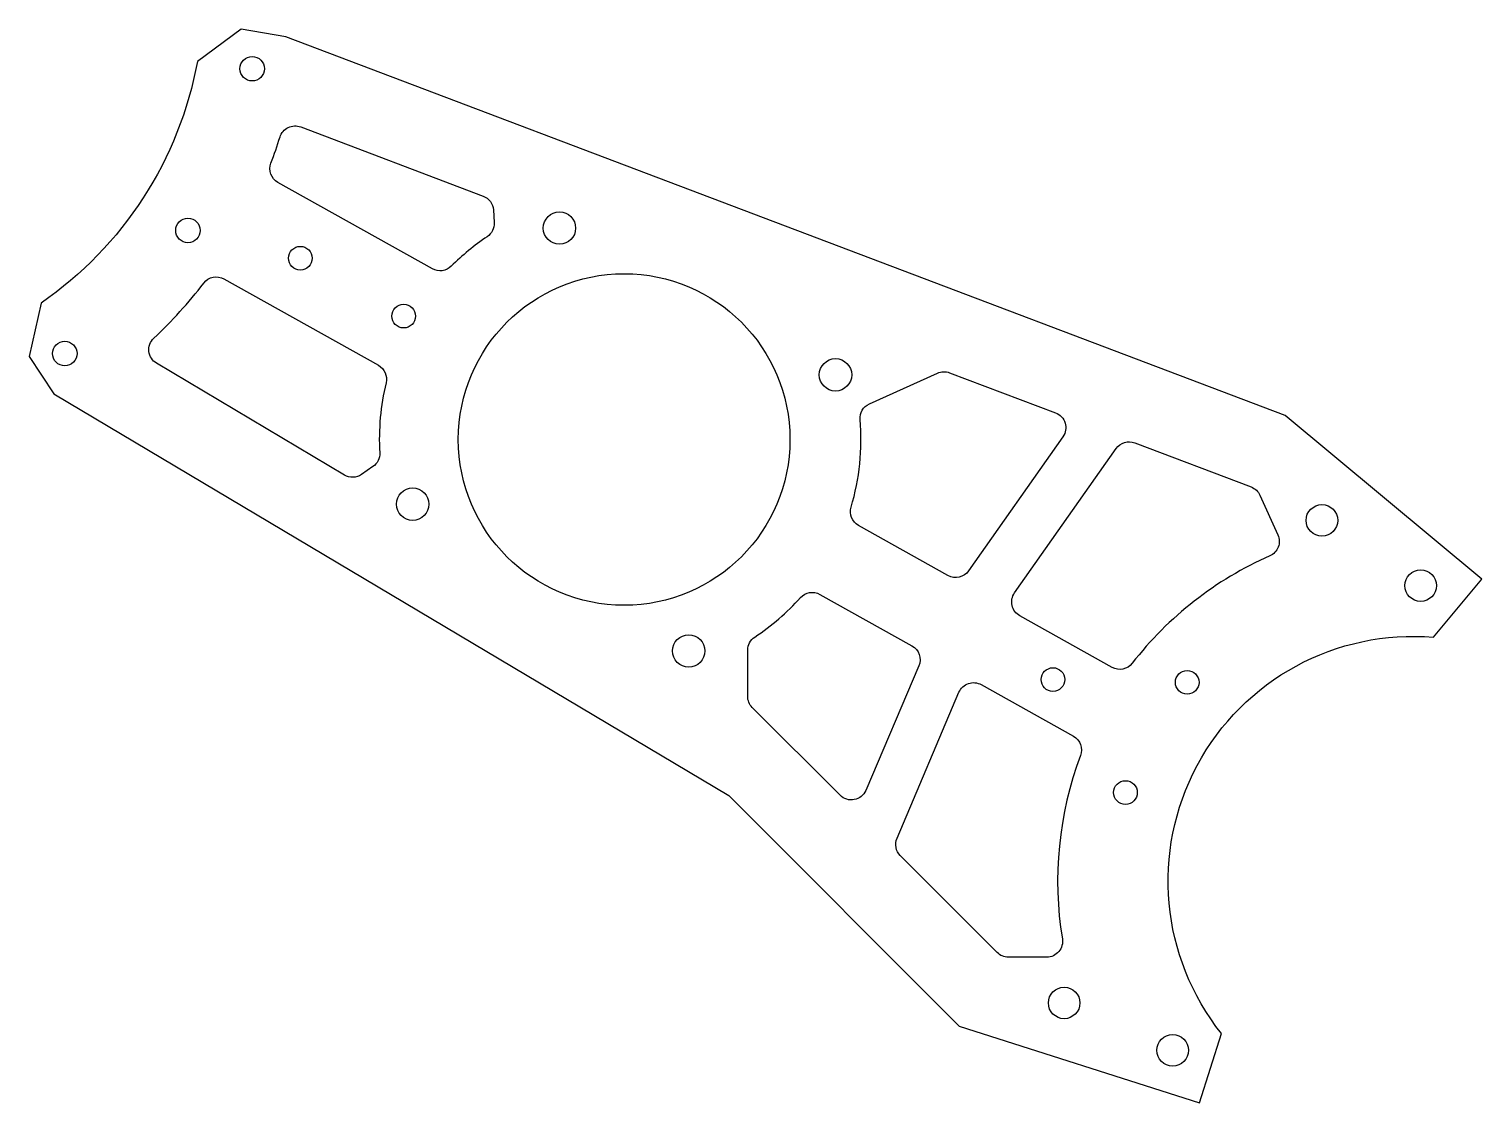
# Model space of a CAD drawing. Header units: millimetres. Extents: x 25 to 209, y -139 to -3.
import ezdxf

# ---------------------------------------------------------------- set-up
doc = ezdxf.new("R2010")
doc.units = ezdxf.units.MM

msp = doc.modelspace()

# ---------------------------------------------------------------- linework, layer by layer
for points in [[(26.76, -37.71), (25.24, -44.5), (28.36, -49.23), (113.87, -100.11), (143.04, -129.31), (173.47, -139.03), (176.27, -130.25, -0.658003), (203.12, -80.04), (209.25, -72.67), (184.35, -51.96), (57.76, -4.01), (52.12, -3.01), (46.56, -7.1, -0.199475)], [(59.65, -15.41), (82.76, -24.17, -0.296062), (84.05, -25.92), (84.14, -27.53, -0.264501), (83.26, -29.31, 0.047628), (78.71, -33.05, -0.335437), (76.32, -33.38), (56.77, -22.44, -0.372162), (55.88, -19.98, 0.014553), (57.03, -16.68, -0.430594)], [(41.04, -42.18, 0.039397), (47.37, -35.18, -0.372162), (49.93, -34.65), (69.48, -45.6, -0.335437), (70.45, -47.81, 0.072274), (69.65, -56.69, -0.261394), (68.79, -58.44), (67.34, -59.44, -0.292771), (65.19, -59.51), (41.39, -45.35, -0.497835)], [(141.62, -72.23), (130.3, -65.89, -0.351), (129.36, -63.57, 0.093854), (130.5, -52.47, -0.318115), (131.67, -50.48), (140.3, -46.59, -0.198912), (141.83, -46.54), (155.26, -51.63, -0.489808), (156.19, -54.65), (144.24, -71.64, -0.384426)], [(150.06, -74.43), (162.93, -56.14, -0.342455), (165.28, -55.42), (180.03, -61.01, -0.198912), (181.14, -62.06), (183.41, -67.09, -0.41679), (182.39, -69.74, 0.124744), (164.96, -83.35, -0.371076), (162.41, -83.87), (150.72, -77.33, -0.444642)], [(127.97, -100.07), (116.84, -88.94, -0.198912), (116.26, -87.52), (116.26, -81.69, -0.251563), (117.16, -80.02, 0.063946), (122.94, -75.03, -0.351), (125.41, -74.62), (137.06, -81.14, -0.382756), (137.93, -83.67), (131.22, -99.44, -0.531767)], [(135.17, -105.51), (143.02, -87.02, -0.446387), (145.84, -86.05), (157.52, -92.59, -0.371076), (158.41, -95.04, 0.131802), (156.11, -118.25, -0.46306), (154.14, -120.57), (149.27, -120.57, -0.198912), (147.86, -119.99), (135.59, -107.71, -0.305681)]]:
    msp.add_lwpolyline(points, format="xyb", close=True)
for centre, radius in [((53.5, -8.04), 1.55), ((45.36, -28.52), 1.55), ((92.42, -28.22), 2.05), ((59.6, -32.04), 1.5), ((100.61, -55), 21), ((72.69, -39.37), 1.5), ((29.77, -44.11), 1.55), ((127.38, -46.81), 2.05), ((73.83, -63.19), 2.05), ((188.98, -65.25), 2), ((201.5, -73.5), 2), ((108.79, -81.78), 2.05), ((154.92, -85.41), 1.5), ((171.92, -85.76), 1.5), ((164.1, -99.72), 1.5), ((156.34, -126.36), 2), ((170.08, -132.37), 2)]:
    msp.add_circle(centre, radius)

doc.saveas('drawing.dxf')
